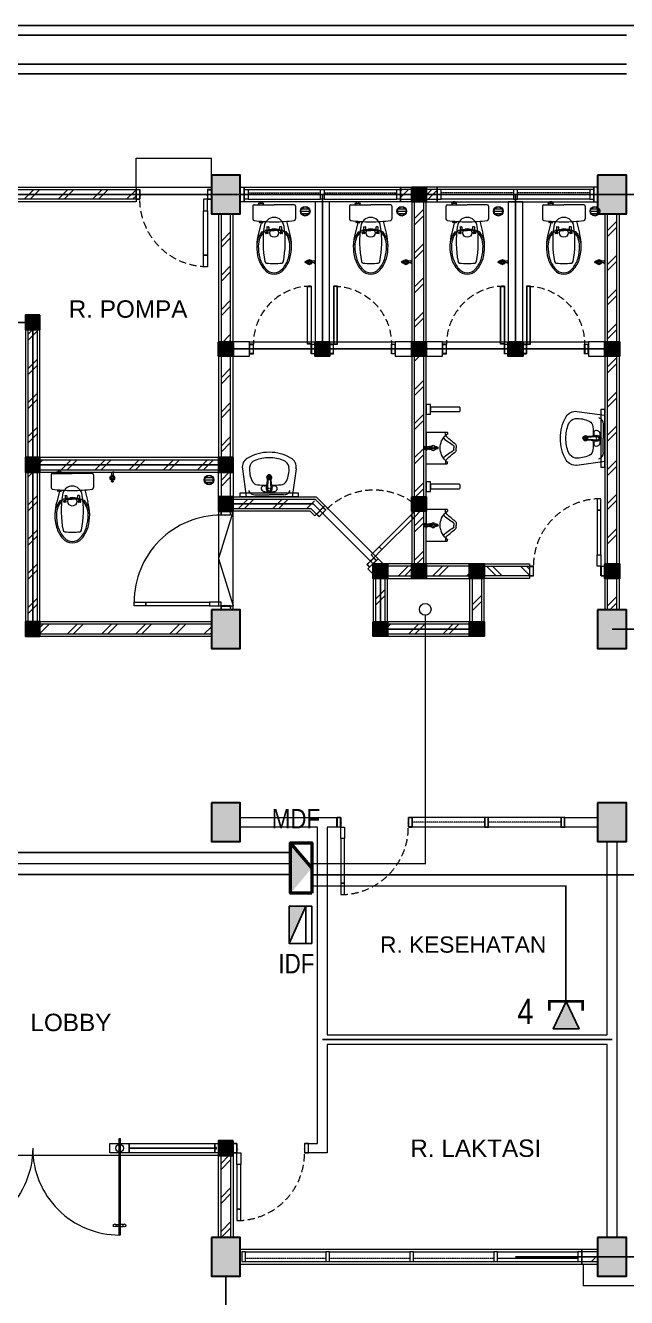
# Model space of a CAD drawing. Header units: millimetres. Extents: x -11 to 37583, y -101 to 28664.
# Drawn here: x 6843 to 8088, y 19522 to 22156 of the extents above; entities that cross this region are included whole.
import ezdxf
from ezdxf.enums import TextEntityAlignment as Align

# ---------------------------------------------------------------- set-up
doc = ezdxf.new("R2010")
doc.units = ezdxf.units.MM
doc.linetypes.add('DASHED', pattern=[0.75, 0.5, -0.25])
doc.linetypes.add('HIDDEN', pattern=[0.375, 0.25, -0.125])
for name, color, linetype, lineweight in [('ars', 11, 'Continuous', 5), ('dinding', 5, 'Continuous', 15), ('HACH', 252, 'Continuous', 0), ('kabel', 1, 'Continuous', 50), ('KOLOM', 1, 'Continuous', 30), ('kus', 63, 'Continuous', 15), ('KUSEN', 30, 'Continuous', 15), ('lan', 7, 'Continuous', 15), ('not', 7, 'Continuous', 20), ('PARTISI', 190, 'Continuous', 9), ('SANITAIR', 4, 'Continuous', 5), ('sol kol', 8, 'Continuous', 0)]:
    doc.layers.add(name, color=color, linetype=linetype, lineweight=lineweight)
doc.layers.add('as', color=1, linetype='Continuous', plot=False)
doc.layers.add('D2', color=3, linetype='Continuous')
doc.layers.add('HT', color=8, linetype='Continuous')
doc.styles.add('NOT', font='ARIALN.TTF')
doc.styles.get("Standard").update_dxf_attribs({"font": 'arial.ttf'})
pattern_1 = [(45, (6758.166, 18955.88), (-35.3553, 35.3553), []), (45, (6770.666, 18955.88), (-35.3553, 35.3553), [])]

# ---------------------------------------------------------------- blocks, each defined once
blk = doc.blocks.new('P 70')
at = {"linetype": 'HIDDEN', "ltscale": 0.3}
blk.add_lwpolyline([(-0.74, 0.1, -0.414214), (-0.04, 0.8, -1.303225)], format="xyb", dxfattribs=at)
for points in [[(-0.04, 0.8), (-0.08, 0.8), (-0.08, 0.68), (-0.04, 0.68)], [(-0.04, 0.68), (-0.08, 0.68), (-0.08, 0.22), (-0.04, 0.22)], [(-0.04, 0.1), (-0.08, 0.1), (-0.08, 0.22), (-0.04, 0.22)], [(-0.735, 0.06), (-0.74, 0.06), (-0.74, 0.061), (-0.74, 0.1), (-0.78, 0.1), (-0.78, 0), (-0.74, 0), (-0.74, 0.056), (-0.735, 0.058)], [(-0.742, 0.002), (-0.778, 0.002), (-0.778, 0.098), (-0.742, 0.098)], [(-0.045, 0.06), (-0.04, 0.06), (-0.04, 0.061), (-0.04, 0.1), (0, 0.1), (0, 0), (-0.04, 0), (-0.04, 0.056), (-0.045, 0.058)], [(-0.038, 0.002), (-0.002, 0.002), (-0.002, 0.098), (-0.038, 0.098)]]:
    blk.add_lwpolyline(points, close=True)
blk = doc.blocks.new('KP')
at = {"layer": 'KOLOM'}
blk.add_lwpolyline([(0.075, -0.075), (-0.075, -0.075), (-0.075, 0.075), (0.075, 0.075), (0.075, -0.075)], dxfattribs=at)
blk = doc.blocks.new('washtafel L237 a')
for p, q in [((-0.279, -0.289), (-0.238, 0)), ((-0.238, 0), (0, 0)), ((0.238, 0), (0, 0)), ((0.279, -0.289), (0.238, 0)), ((-0.148, -0.019), (0, -0.019)), ((0.148, -0.019), (0, -0.019)), ((0, -0.193), (-0.007, -0.193)), ((0, -0.202), (-0.007, -0.202)), ((0, -0.179), (-0.006, -0.179)), ((0, -0.179), (0.006, -0.179)), ((0, -0.193), (0.007, -0.193)), ((0, -0.202), (0.007, -0.202))]:
    blk.add_line(p, q)
for centre, radius in [((-0.011, -0.085), 0.00488), ((0, -0.043), 0.00695), ((0, -0.043), 0.00529), ((0.011, -0.085), 0.00488)]:
    blk.add_circle(centre, radius)
for centre, radius, start, end in [((-0.148, -0.093), 0.0742, 90.0661, 157.5039), ((-0.117, -0.191), 0.0678, 92.544, 154.459), ((0.012, -2.103), 1.984, 91.1939, 93.8059), ((-0.055, -0.085), 0.0285, 98.132, 275.8135), ((-0.002, -0.336), 0.286, 89.6669, 101.6651), ((-0.049, -0.147), 0.0337, 40.1188, 95.4553), ((0, -0.084), 0.0312, 89.6915, 225.3566), ((-0.528, -0.216), 0.513, 2.5647, 13.8912), ((0, -0.084), 0.0231, 89.5833, 212.8124), ((-0.04, -0.126), 0.0267, 4.6349, 46.9394), ((-0.045, -0.113), 0.03, 5.694, 32.8124), ((-0.623, -0.171), 0.611, 359.8012, 5.694), ((0.002, -0.336), 0.286, 78.3349, 90.3331), ((0, -0.084), 0.0312, 314.6434, 90.3085), ((0, -0.084), 0.0231, 327.1876, 90.4167), ((0.623, -0.171), 0.611, 174.306, 180.1988), ((0.04, -0.126), 0.0267, 133.0606, 175.3651), ((0.045, -0.113), 0.03, 147.1876, 174.306), ((0.528, -0.216), 0.513, 166.1088, 177.4353), ((0.049, -0.147), 0.0337, 84.5447, 139.8812), ((-0.012, -2.103), 1.984, 86.1941, 88.8061), ((0.055, -0.085), 0.0285, 264.1865, 81.868), ((0.117, -0.191), 0.0678, 25.541, 87.456), ((0.148, -0.093), 0.0742, 22.4961, 89.9339), ((0.068, -0.281), 0.273, 154.0541, 184.6243), ((0.001, -0.2), 0.0272, 129.5111, 54.4666), ((0.001, -0.2), 0.0234, 136.8784, 48.8129), ((-0.007, -0.184), 0.009, 183.4751, 270), ((-0.007, -0.193), 0.009, 182.5647, 270), ((-0.006, -0.173), 0.006, 179.8012, 270), ((0.001, -0.2), 0.0119, 184.4951, 2.4242), ((0.006, -0.173), 0.006, 270, 0.1988), ((0.007, -0.184), 0.009, 270, 356.5249), ((0.007, -0.193), 0.009, 270, 357.4353), ((-0.068, -0.281), 0.273, 355.3757, 25.9459), ((-0.17, -0.305), 0.11, 171.786, 240.1395), ((-0.119, -0.294), 0.0858, 186.0548, 250.1625), ((-0.001, 0.003), 0.406, 248.7209, 270.1375), ((0.001, 0.003), 0.406, 269.8625, 291.2791), ((0.119, -0.294), 0.0858, 289.8375, 353.9452), ((0.17, -0.305), 0.11, 299.8605, 8.214), ((-0.003, -0.017), 0.443, 239.9631, 270.4171), ((0.003, -0.017), 0.443, 269.5829, 300.0369)]:
    blk.add_arc(centre, radius, start, end)
blk = doc.blocks.new('URINOIR ATAS')
for p, q in [((-0.027, 0.31), (0, 0.31)), ((-0.02, 0.286), (0, 0.286)), ((0.027, 0.31), (0, 0.31)), ((0.02, 0.286), (0, 0.286)), ((-0.165, 0), (-0.165, 0.215)), ((-0.16, 0.22), (-0.147, 0.22)), ((-0.133, 0.201), (-0.16, 0.201)), ((-0.133, 0.201), (-0.143, 0.218)), ((0.133, 0.201), (0.143, 0.218)), ((0.133, 0.201), (0.16, 0.201)), ((0.16, 0.22), (0.147, 0.22)), ((0.165, 0), (0.165, 0.215)), ((-0.165, 0), (0, 0)), ((-0.009, 0.01), (-0.026, 0)), ((-0.013, -0.017), (-0.013, 0)), ((-0.012, 0.117), (0.011, 0.117)), ((-0.011, 0.107), (0.011, 0.107)), ((-0.011, 0.097), (0.011, 0.097)), ((-0.009, 0.112), (-0.009, 0.107)), ((-0.009, 0.01), (0.011, 0.01)), ((-0.007, 0.113), (0.008, 0.113)), ((-0.003, 0.117), (-0.003, 0.113)), ((0.165, 0), (0, 0)), ((0.003, 0.117), (0.003, 0.113)), ((0.009, 0.112), (0.009, 0.107)), ((0.011, 0.01), (0.026, 0)), ((0.013, 0), (0.013, -0.017)), ((0.013, -0.017), (-0.013, -0.017))]:
    blk.add_line(p, q)
for points in [[(-0.011, 0.107, 0.164804), (-0.012, 0.107, 0.105758), (-0.013, 0.106, 0.068984), (-0.014, 0.104, 0.055178), (-0.014, 0.102, 0.055178), (-0.014, 0.1, 0.068984), (-0.013, 0.099, 0.105758), (-0.012, 0.098, 0.164804), (-0.011, 0.097, 0.164804), (-0.01, 0.098, 0.105758), (-0.009, 0.099, 0.068984), (-0.009, 0.1, 0.055178), (-0.009, 0.102, 0.055178), (-0.009, 0.104, 0.068984), (-0.009, 0.106, 0.105758), (-0.01, 0.107, 0.164804)], [(0, 0.097, 0.070821), (0.003, 0.098, 0.082428), (0.005, 0.099, 0.106823), (0.007, 0.101, 0.13413), (0.007, 0.102, 0.13413), (0.007, 0.104, 0.106823), (0.005, 0.106, 0.082428), (0.003, 0.107, 0.070821), (0, 0.107, 0.070821), (-0.003, 0.107, 0.082428), (-0.005, 0.106, 0.106823), (-0.007, 0.104, 0.13413), (-0.007, 0.102, 0.13413), (-0.007, 0.101, 0.106823), (-0.005, 0.099, 0.082428), (-0.003, 0.098, 0.070821)], [(0.011, 0.107, 0.164804), (0.01, 0.107, 0.105758), (0.009, 0.106, 0.068984), (0.009, 0.104, 0.055178), (0.008, 0.102, 0.055178), (0.009, 0.1, 0.068984), (0.009, 0.099, 0.105758), (0.01, 0.098, 0.164804), (0.011, 0.097, 0.164804), (0.012, 0.098, 0.105758), (0.013, 0.099, 0.068984), (0.013, 0.1, 0.055178), (0.014, 0.102, 0.055178), (0.014, 0.104, 0.068984), (0.013, 0.106, 0.105758), (0.012, 0.107, 0.164804)]]:
    blk.add_lwpolyline(points, format="xyb", close=True)
blk.add_lwpolyline([(0.007, 0.061), (0.013, 0.072), (0.007, 0.082), (-0.006, 0.082), (-0.012, 0.072), (-0.006, 0.061)], close=True)
for centre, radius in [((0, 0.072), 0.025), ((0, 0.032), 0.0106), ((0, 0.032), 0.00723)]:
    blk.add_circle(centre, radius)
for centre, radius, start, end in [((-0.614, 0.718), 0.709, 314.7654, 324.2179), ((-0.477, 0.536), 0.518, 315.9836, 330.7336), ((-0.027, 0.295), 0.0148, 90, 144.2179), ((-0.02, 0.28), 0.00593, 90, 150.7336), ((0.02, 0.28), 0.00593, 29.2664, 90), ((0.477, 0.536), 0.518, 209.2664, 224.0164), ((0.027, 0.295), 0.0148, 35.7821, 90), ((0.614, 0.718), 0.709, 215.7821, 225.2346), ((-0.16, 0.215), 0.005, 90, 180), ((-0.16, 0.196), 0.005, 90, 180), ((-0.147, 0.215), 0.005, 30.5859, 90), ((-0.151, 0.256), 0.055, 287.3602, 311.4179), ((0.001, 0.332), 0.187, 224.1477, 269.6422), ((-0.001, 0.332), 0.187, 270.3578, 315.8523), ((0.151, 0.256), 0.055, 228.5821, 252.6398), ((0.147, 0.215), 0.005, 90, 149.4141), ((0.16, 0.215), 0.005, 0, 90), ((0.16, 0.196), 0.005, 0, 90), ((0.12, 0.057), 0.137, 181.3482, 199.9236), ((0, 0.106), 0.0162, 43.0169, 136.9831), ((-0.007, 0.112), 0.00119, 90, 180), ((0.008, 0.112), 0.00119, 0, 90), ((-0.19, 0.062), 0.208, 345.4703, 357.6692)]:
    blk.add_arc(centre, radius, start, end)
blk = doc.blocks.new('P 60')
at = {"linetype": 'HIDDEN', "ltscale": 0.3}
blk.add_lwpolyline([(-0.64, 0.1, -0.414214), (-0.04, 0.7, -1.303225)], format="xyb", dxfattribs=at)
for points in [[(-0.04, 0.7), (-0.04, 0.1), (-0.08, 0.1), (-0.08, 0.7)], [(-0.042, 0.698), (-0.042, 0.102), (-0.078, 0.102), (-0.078, 0.698)], [(-0.635, 0.06), (-0.64, 0.06), (-0.64, 0.061), (-0.64, 0.1), (-0.68, 0.1), (-0.68, 0), (-0.64, 0), (-0.64, 0.056), (-0.635, 0.058)], [(-0.642, 0.002), (-0.678, 0.002), (-0.678, 0.098), (-0.642, 0.098)], [(-0.045, 0.06), (-0.04, 0.06), (-0.04, 0.061), (-0.04, 0.1), (0, 0.1), (0, 0), (-0.04, 0), (-0.04, 0.056), (-0.045, 0.058)], [(-0.038, 0.002), (-0.002, 0.002), (-0.002, 0.098), (-0.038, 0.098)]]:
    blk.add_lwpolyline(points, close=True)
blk = doc.blocks.new('KRAN ATAS')
for p, q in [((-0.019, 0.001), (-0.019, 0)), ((-0.019, 0), (0, 0)), ((-0.018, 0.002), (0, 0.002)), ((-0.009, 0.006), (-0.009, 0.04)), ((0.018, 0.002), (0, 0.002)), ((0.019, 0), (0, 0)), ((0.009, 0.006), (0.009, 0.04)), ((0.019, 0.001), (0.019, 0))]:
    blk.add_line(p, q)
for centre, radius, start, end in [((-0.021, 0.06), 0.0057, 92.509, 270.0343), ((-0.02, 0.06), 0.0057, 105.45, 257.2407), ((0, 0.06), 0.0223, 89.786, 270.2141), ((-0.015, 0.075), 0.0057, 47.464, 224.6597), ((-0.015, 0.074), 0.0057, 60.3207, 212.5415), ((-0.014, 0.046), 0.0057, 154.4974, 295.7282), ((-0.015, 0.045), 0.0057, 142.579, 307.6346), ((-0.018, 0.001), 0.0005, 90, 180), ((0, 0.06), 0.0162, 89.7094, 270.2949), ((-0.013, 0.006), 0.004, 270, 0), ((-0.041, 0.09), 0.0331, 343.1048, 7.2203), ((0, 0.06), 0.0102, 89.532, 270.4679), ((0, 0.096), 0.00865, 90, 191.4881), ((0, 0.08), 0.0057, 89.095, 165.324), ((0, 0.079), 0.0057, 89.095, 152.5938), ((0, 0.041), 0.0057, 205.9652, 266.0615), ((0, 0.04), 0.0057, 191.86, 266.0615), ((0, 0.096), 0.00865, 348.5119, 90), ((0, 0.08), 0.0057, 14.676, 90.905), ((0, 0.079), 0.0057, 27.4062, 90.905), ((0, 0.06), 0.0223, 269.7859, 90.214), ((0, 0.06), 0.0162, 269.7051, 90.2906), ((0, 0.06), 0.0102, 269.5321, 90.468), ((0, 0.04), 0.0057, 273.9385, 348.14), ((0, 0.041), 0.0057, 273.9385, 334.0348), ((0.041, 0.09), 0.0331, 172.7797, 196.8952), ((0.013, 0.006), 0.004, 180, 270), ((0.015, 0.045), 0.0057, 232.3654, 37.421), ((0.015, 0.075), 0.0057, 315.3403, 132.536), ((0.015, 0.074), 0.0057, 327.4585, 119.6793), ((0.014, 0.046), 0.0057, 244.2718, 25.5026), ((0.018, 0.001), 0.0005, 0, 90), ((0.021, 0.06), 0.0057, 269.9657, 87.491), ((0.02, 0.06), 0.0057, 282.7593, 74.55)]:
    blk.add_arc(centre, radius, start, end)
blk = doc.blocks.new('CLOSET ATAS')
for p, q in [((0, 0.207), (0, 0)), ((0.014, 0.22), (0.148, 0.22)), ((0.171, 0.13), (0.294, 0.161)), ((0, -0.206), (0, 0)), ((0.228, 0.073), (0.228, 0.058)), ((0.231, 0.075), (0.273, 0.075)), ((0.231, 0.055), (0.256, 0.055)), ((0.256, 0.055), (0.259, 0.063)), ((0.256, 0.055), (0.256, 0)), ((0.256, -0.055), (0.256, 0)), ((0.259, 0.063), (0.273, 0.063)), ((0.266, 0.075), (0.266, 0.088)), ((0.266, 0.063), (0.266, 0)), ((0.266, -0.063), (0.266, 0)), ((0.273, 0.075), (0.273, 0.063)), ((0.282, 0.125), (0.282, 0.107)), ((0.285, 0.085), (0.285, 0.065)), ((0.296, 0.088), (0.288, 0.088)), ((0.296, 0.062), (0.288, 0.062)), ((0.299, 0.085), (0.299, 0.065)), ((-0.013, -0.124), (-0.031, -0.124)), ((-0.031, -0.124), (-0.031, -0.146)), ((-0.013, -0.107), (-0.013, -0.164)), ((0.173, -0.116), (0.185, -0.116)), ((0.188, -0.119), (0.188, -0.136)), ((0.228, -0.073), (0.228, -0.058)), ((0.231, -0.055), (0.256, -0.055)), ((0.231, -0.075), (0.273, -0.075)), ((0.256, -0.055), (0.259, -0.063)), ((0.259, -0.063), (0.273, -0.063)), ((0.266, -0.075), (0.266, -0.088)), ((0.273, -0.075), (0.273, -0.063)), ((0.282, -0.125), (0.282, -0.107)), ((0.285, -0.065), (0.285, -0.085)), ((0.296, -0.062), (0.288, -0.062)), ((0.296, -0.088), (0.288, -0.088)), ((0.299, -0.065), (0.299, -0.085)), ((-0.031, -0.146), (-0.013, -0.146)), ((0.014, -0.22), (0.148, -0.22)), ((0.171, -0.138), (0.185, -0.138)), ((0.173, -0.151), (0.173, -0.138)), ((0.175, -0.154), (0.182, -0.154)), ((0.184, -0.138), (0.184, -0.151)), ((0.188, -0.134), (0.294, -0.161))]:
    blk.add_line(p, q)
blk.add_circle((0.292, 0), 0.046)
for centre, radius, start, end in [((0.014, 0.207), 0.0135, 90, 180), ((0.148, 0.205), 0.015, 8.087, 90), ((-1.27, 0.004), 1.447, 359.8599, 8.087), ((0.429, -0.051), 0.215, 89.4826, 138.7405), ((0.429, -0.051), 0.231, 89.4826, 128.7411), ((0.431, -0.32), 0.5, 75.2789, 105.8515), ((0.431, -0.32), 0.484, 75.2789, 90), ((0.465, -0.141), 0.302, 48.5371, 73.1314), ((0.465, -0.141), 0.318, 48.5371, 73.1314), ((0.235, 0), 0.103, 95.4936, 264.5064), ((-1.27, -0.004), 1.447, 351.913, 0.1401), ((0.385, -0.951), 1.066, 79.0461, 98.6197), ((0.231, 0.073), 0.00271, 90, 180), ((0.231, 0.058), 0.00271, 180, 270), ((0.271, 0.088), 0.005, 138.7405, 180), ((0.287, 0.125), 0.005, 128.7411, 180), ((0.288, 0.085), 0.00307, 90, 180), ((0.288, 0.065), 0.00307, 180, 270), ((0.296, 0.085), 0.00307, 0, 90), ((0.296, 0.065), 0.00307, 270, 0), ((0.585, 0.076), 0.02, 7.8459, 81.6038), ((0.035, 0), 0.575, 352.1541, 7.8459), ((0.59, 0), 0.114, 0, 48.6581), ((0.59, 0), 0.114, 311.3419, 0), ((0.59, 0), 0.13, 0, 48.6581), ((0.59, 0), 0.13, 311.3419, 0), ((-0.016, -0.123), 0.0171, 24.4122, 79.3868), ((0.185, -0.119), 0.00271, 0, 90), ((0.385, 0.948), 1.063, 261.358, 280.9763), ((0.231, -0.058), 0.00271, 90, 180), ((0.231, -0.073), 0.00271, 180, 270), ((0.271, -0.088), 0.005, 180, 221.2595), ((0.429, 0.051), 0.215, 221.2595, 270.5174), ((0.287, -0.125), 0.005, 180, 231.2589), ((0.429, 0.051), 0.231, 231.2589, 270.5174), ((0.288, -0.065), 0.00307, 90, 180), ((0.288, -0.085), 0.00307, 180, 270), ((0.296, -0.065), 0.00307, 0, 90), ((0.296, -0.085), 0.00307, 270, 0), ((0.465, 0.141), 0.302, 286.8686, 311.4629), ((0.465, 0.141), 0.318, 286.8686, 311.4629), ((0.585, -0.076), 0.02, 278.3962, 352.1541), ((-0.016, -0.147), 0.0171, 280.6132, 335.5878), ((0.014, -0.206), 0.0135, 180, 270), ((0.148, -0.205), 0.015, 270, 351.913), ((0.175, -0.151), 0.00271, 180, 270), ((0.182, -0.151), 0.00271, 270, 0), ((0.185, -0.136), 0.00271, 270, 0), ((0.431, 0.32), 0.5, 254.1485, 284.7211), ((0.431, 0.32), 0.484, 270, 284.7211)]:
    blk.add_arc(centre, radius, start, end)
blk = doc.blocks.new('*X6')
at = {"color": 0}
for p, q in [((18.491, 19.193), (18.579, 19.193)), ((18.499, 19.218), (18.572, 19.218)), ((18.499, 19.168), (18.572, 19.168))]:
    blk.add_line(p, q, dxfattribs=at)
blk = doc.blocks.new('SFLOOR')
for radius in [0.05, 0.0442]:
    blk.add_circle((0, 0), radius)
blk.add_blockref('*X6', (-18.535, -19.193))
blk = doc.blocks.new('K1')
at = {"layer": 'KOLOM'}
blk.add_lwpolyline([(0.2, 0.15), (-0.2, 0.15), (-0.2, -0.15), (0.2, -0.15), (0.2, 0.15)], dxfattribs=at)
blk = doc.blocks.new('NOTASI RUANG')
at = {"layer": 'not'}
for height, p in [(0.26, (-0.011, 0.3)), (0.175, (-0.009, -0.017))]:
    blk.add_attdef('RUANG', text='', height=height, dxfattribs=at).set_placement(p, align=Align.MIDDLE_CENTER)
blk = doc.blocks.new('KJG')
at = {"layer": 'HT'}
blk.add_hatch(color=6, dxfattribs=at).paths.add_polyline_path([(5333.7, 22448.2), (5306.7, 22391.8), (5360.7, 22391.8)])
at = {"layer": 'HT', "color": 6}
blk.add_lwpolyline([(5333.7, 22448.2), (5306.7, 22391.8), (5360.7, 22391.8)], close=True, dxfattribs=at)
at = {"layer": 'kabel', "color": 6, "linetype": 'Continuous', "const_width": 5.75}
blk.add_lwpolyline([(5367.8, 22429.1), (5367.8, 22448.5), (5298.7, 22448.5), (5298.7, 22429.1)], dxfattribs=at)
blk = doc.blocks.new('IYT')
at = {"layer": 'HT'}
blk.add_hatch(color=6, dxfattribs=at).paths.add_polyline_path([(6803.4, 20545.3), (6880.7, 20511.2), (6880.7, 20545.3)])
at = {"layer": 'HT', "color": 6}
for p, q in [((6880.7, 20511.2), (6803.4, 20545.3)), ((6803.4, 20511.2), (6880.7, 20511.2))]:
    blk.add_line(p, q, dxfattribs=at)
blk.add_lwpolyline([(6803.4, 20498.5), (6803.4, 20545.3), (6880.7, 20545.3), (6880.7, 20498.5)], close=True, dxfattribs=at)
blk = doc.blocks.new('LIF')
at = {"layer": 'HACH'}
blk.add_hatch(color=256, dxfattribs=at).paths.add_polyline_path([(6759.1, 20542.6), (6654.8, 20542.6), (6707, 20498.5)])
at = {"layer": 'kabel', "color": 6, "linetype": 'Continuous', "ltscale": 200}
blk.add_line((6707, 20498.5), (6759.1, 20542.6), dxfattribs=at)
blk.add_lwpolyline([(6654.8, 20498.5), (6654.8, 20542.6), (6759.1, 20542.6), (6759.1, 20498.5)], close=True, dxfattribs=at)

msp = doc.modelspace()

# ---------------------------------------------------------------- hatches: boundary and pattern name
at = {"layer": 'ars'}
h = msp.add_hatch(dxfattribs=at)
h.set_pattern_fill('TEMBOK', color=256, scale=50)
h.set_pattern_definition(pattern_1)
h.paths.add_polyline_path([(6488.2, 21815.9), (7072.2, 21815.9), (7072.2, 21795.9), (6488.2, 21795.9)])
h = msp.add_hatch(dxfattribs=at)
h.set_pattern_fill('TEMBOK', color=256, scale=50)
h.set_pattern_definition([(45, (7502.166, 19855.88), (-35.3553, 35.3553), []), (45, (7514.666, 19855.88), (-35.3553, 35.3553), [])])
h.paths.add_polyline_path([(7643.2, 21815.9), (7620.2, 21815.9), (7620.2, 21795.9), (7643.2, 21795.9)])
h = msp.add_hatch(dxfattribs=at)
h.set_pattern_fill('TEMBOK', color=256, scale=50)
h.set_pattern_definition([(45, (7563.166, 19855.88), (-35.3553, 35.3553), []), (45, (7575.666, 19855.88), (-35.3553, 35.3553), [])])
h.paths.add_polyline_path([(7696.2, 21815.9), (7673.2, 21815.9), (7673.2, 21795.9), (7696.2, 21795.9)])
h = msp.add_hatch(dxfattribs=at)
h.set_pattern_fill('TEMBOK', color=256, scale=50)
h.set_pattern_definition(pattern_1)
h.paths.add_polyline_path([(7648.2, 21790.9), (7648.2, 21040.9), (7668.2, 21040.9), (7668.2, 21790.9)])
h = msp.add_hatch(dxfattribs=at)
h.set_pattern_fill('TEMBOK', color=256, scale=50)
h.set_pattern_definition(pattern_1)
h.paths.add_polyline_path([(7268.2, 21260.9), (7268.2, 21765.9), (7248.2, 21765.9), (7248.2, 21260.9)])
h = msp.add_hatch(dxfattribs=at)
h.set_pattern_fill('TEMBOK', color=256, scale=50)
h.set_pattern_definition(pattern_1)
h.paths.add_polyline_path([(8068.2, 20945.9), (8068.2, 21765.9), (8048.2, 21765.9), (8048.2, 20945.9)])
h = msp.add_hatch(dxfattribs=at)
h.set_pattern_fill('TEMBOK', color=256, scale=50)
h.set_pattern_definition([(45, (6763.166, 18955.88), (-35.3553, 35.3553), []), (45, (6775.666, 18955.88), (-35.3553, 35.3553), [])])
h.paths.add_polyline_path([(6868.2, 20920.9), (6868.2, 21525.9), (6848.2, 21525.9), (6848.2, 20920.9)])
h = msp.add_hatch(dxfattribs=at)
h.set_pattern_fill('TEMBOK', color=256, scale=50)
h.set_pattern_definition(pattern_1)
h.paths.add_polyline_path([(7243.2, 21255.9), (6853.2, 21255.9), (6853.2, 21235.9), (7243.2, 21235.9)])
h = msp.add_hatch(dxfattribs=at)
h.set_pattern_fill('TEMBOK', color=256, scale=50)
h.set_pattern_definition(pattern_1)
h.paths.add_polyline_path([(7248.2, 21230.9), (7248.2, 21179.9), (7268.2, 21179.9), (7268.2, 21230.9)])
h = msp.add_hatch(dxfattribs=at)
h.set_pattern_fill('TEMBOK', color=256, scale=50)
h.set_pattern_definition([(45, (6758.166, 19214.88), (-35.3553, 35.3553), []), (45, (6770.666, 19214.88), (-35.3553, 35.3553), [])])
h.paths.add_polyline_path([(7273.2, 21174.9), (7443.3, 21174.9), (7435, 21154.9), (7273.2, 21154.9)])
h = msp.add_hatch(dxfattribs=at)
h.set_pattern_fill('TEMBOK', color=256, scale=50)
h.set_pattern_definition(pattern_1)
h.paths.add_polyline_path([(7763.2, 21035.9), (7593.2, 21035.9), (7593.2, 21015.9), (7763.2, 21015.9)])
h = msp.add_hatch(dxfattribs=at)
h.set_pattern_fill('TEMBOK', color=256, scale=50)
h.set_pattern_definition([(135, (9063.166, 19075.88), (35.3553, 35.3553), []), (135, (9050.666, 19075.88), (35.3553, 35.3553), [])])
h.paths.add_polyline_path([(7793.2, 21035.9), (7887.2, 21035.9), (7887.2, 21015.9), (7793.2, 21015.9)])
h = msp.add_hatch(dxfattribs=at)
h.set_pattern_fill('TEMBOK', color=256, scale=50)
h.set_pattern_definition(pattern_1)
h.paths.add_polyline_path([(7568.2, 21010.9), (7568.2, 20920.9), (7588.2, 20920.9), (7588.2, 21010.9)])
h = msp.add_hatch(dxfattribs=at)
h.set_pattern_fill('TEMBOK', color=256, scale=50)
h.set_pattern_definition(pattern_1)
h.paths.add_polyline_path([(7768.2, 21010.9), (7768.2, 20920.9), (7788.2, 20920.9), (7788.2, 21010.9)])
h = msp.add_hatch(dxfattribs=at)
h.set_pattern_fill('TEMBOK', color=256, scale=50)
h.set_pattern_definition(pattern_1)
h.paths.add_polyline_path([(7228.2, 20915.9), (6873.2, 20915.9), (6873.2, 20895.9), (7228.2, 20895.9)])
h = msp.add_hatch(dxfattribs=at)
h.set_pattern_fill('TEMBOK', color=256, scale=50)
h.set_pattern_definition(pattern_1)
h.paths.add_polyline_path([(7763.2, 20915.9), (7593.2, 20915.9), (7593.2, 20895.9), (7763.2, 20895.9)])
h = msp.add_hatch(dxfattribs=at)
h.set_pattern_fill('TEMBOK', color=256, scale=50)
h.set_pattern_definition(pattern_1)
h.paths.add_polyline_path([(7268.2, 19815.9), (7268.2, 19645.9), (7248.2, 19645.9), (7248.2, 19815.9)])
h = msp.add_hatch(dxfattribs=at)
h.set_pattern_fill('TEMBOK', color=256, scale=50)
h.set_pattern_definition([(45, (7144.58, 19290.88), (-35.3553, 35.3553), []), (45, (7157.08, 19290.88), (-35.3553, 35.3553), [])])
h.paths.add_polyline_path([(8028.2, 19615.9), (7998.2, 19615.9), (7998.2, 19595.9), (8028.2, 19595.9)])
at = {"layer": 'sol kol'}
for points in [[(7228.2, 21845.9), (7228.2, 21765.9), (7288.2, 21765.9), (7288.2, 21845.9)], [(8028.2, 21845.9), (8028.2, 21765.9), (8088.2, 21765.9), (8088.2, 21845.9)], [(7643.2, 21820.9), (7673.2, 21820.9), (7673.2, 21790.9), (7643.2, 21790.9)], [(6873.2, 21555.9), (6843.2, 21555.9), (6843.2, 21525.9), (6873.2, 21525.9)], [(7243.2, 21500.9), (7273.2, 21500.9), (7273.2, 21470.9), (7243.2, 21470.9)], [(7443.2, 21500.9), (7473.2, 21500.9), (7473.2, 21470.9), (7443.2, 21470.9)], [(7643.2, 21500.9), (7673.2, 21500.9), (7673.2, 21470.9), (7643.2, 21470.9)], [(7843.2, 21500.9), (7873.2, 21500.9), (7873.2, 21470.9), (7843.2, 21470.9)], [(8043.2, 21500.9), (8073.2, 21500.9), (8073.2, 21470.9), (8043.2, 21470.9)], [(6873.2, 21260.9), (6843.2, 21260.9), (6843.2, 21230.9), (6873.2, 21230.9)], [(7273.2, 21260.9), (7243.2, 21260.9), (7243.2, 21230.9), (7273.2, 21230.9)], [(7273.2, 21179.9), (7243.2, 21179.9), (7243.2, 21149.9), (7273.2, 21149.9)], [(7643.2, 21179.9), (7673.2, 21179.9), (7673.2, 21149.9), (7643.2, 21149.9)], [(7563.2, 21040.9), (7593.2, 21040.9), (7593.2, 21010.9), (7563.2, 21010.9)], [(7643.2, 21040.9), (7673.2, 21040.9), (7673.2, 21010.9), (7643.2, 21010.9)], [(7763.2, 21040.9), (7793.2, 21040.9), (7793.2, 21010.9), (7763.2, 21010.9)], [(8043.2, 21040.9), (8073.2, 21040.9), (8073.2, 21010.9), (8043.2, 21010.9)], [(7228.2, 20945.9), (7228.2, 20865.9), (7288.2, 20865.9), (7288.2, 20945.9)], [(8028.2, 20945.9), (8028.2, 20865.9), (8088.2, 20865.9), (8088.2, 20945.9)], [(6873.2, 20920.9), (6843.2, 20920.9), (6843.2, 20890.9), (6873.2, 20890.9)], [(7563.2, 20920.9), (7593.2, 20920.9), (7593.2, 20890.9), (7563.2, 20890.9)], [(7763.2, 20920.9), (7793.2, 20920.9), (7793.2, 20890.9), (7763.2, 20890.9)], [(7228.2, 20545.9), (7228.2, 20465.9), (7288.2, 20465.9), (7288.2, 20545.9)], [(8028.2, 20545.9), (8028.2, 20465.9), (8088.2, 20465.9), (8088.2, 20545.9)], [(7273.2, 19845.9), (7243.2, 19845.9), (7243.2, 19815.9), (7273.2, 19815.9)], [(7228.2, 19645.9), (7228.2, 19565.9), (7288.2, 19565.9), (7288.2, 19645.9)], [(8028.2, 19645.9), (8028.2, 19565.9), (8088.2, 19565.9), (8088.2, 19645.9)]]:
    msp.add_hatch(color=256, dxfattribs=at).paths.add_polyline_path(points)

# ---------------------------------------------------------------- linework, layer by layer
for p, q in [((4308.2, 22155.9), (9608.2, 22155.9)), ((4328.2, 22135.9), (8088.2, 22135.9)), ((4388.2, 22075.9), (8088.2, 22075.9)), ((4408.2, 22055.9), (8088.2, 22055.9)), ((7258.2, 19305.9), (7258.2, 19565.9))]:
    msp.add_line(p, q)
at = {"layer": 'ars'}
for p, q in [((7273.2, 21174.9), (7443.3, 21174.9)), ((7273.2, 21154.9), (7273.2, 21174.9)), ((7435, 21154.9), (7273.2, 21154.9)), ((7445.8, 21144.1), (7435, 21154.9)), ((7459.9, 21158.3), (7443.3, 21174.9))]:
    msp.add_line(p, q, dxfattribs=at)
for points in [[(6488.2, 21815.9), (7072.2, 21815.9), (7072.2, 21795.9), (6488.2, 21795.9)], [(7643.2, 21815.9), (7620.2, 21815.9), (7620.2, 21795.9), (7643.2, 21795.9)], [(7696.2, 21815.9), (7673.2, 21815.9), (7673.2, 21795.9), (7696.2, 21795.9)], [(7648.2, 21790.9), (7648.2, 21040.9), (7668.2, 21040.9), (7668.2, 21790.9)], [(7268.2, 21260.9), (7268.2, 21765.9), (7248.2, 21765.9), (7248.2, 21260.9)], [(8068.2, 20945.9), (8068.2, 21765.9), (8048.2, 21765.9), (8048.2, 20945.9)], [(6868.2, 20920.9), (6868.2, 21525.9), (6848.2, 21525.9), (6848.2, 20920.9)], [(7681.9, 21350.9), (7681.9, 21370.9), (7673.2, 21370.9), (7673.2, 21350.9)], [(7243.2, 21255.9), (6853.2, 21255.9), (6853.2, 21235.9), (7243.2, 21235.9)], [(7248.2, 21230.9), (7248.2, 21179.9), (7268.2, 21179.9), (7268.2, 21230.9)], [(7681.9, 21190.9), (7681.9, 21210.9), (7673.2, 21210.9), (7673.2, 21190.9)], [(7763.2, 21035.9), (7593.2, 21035.9), (7593.2, 21015.9), (7763.2, 21015.9)], [(7793.2, 21035.9), (7887.2, 21035.9), (7887.2, 21015.9), (7793.2, 21015.9)], [(7568.2, 21010.9), (7568.2, 20920.9), (7588.2, 20920.9), (7588.2, 21010.9)], [(7768.2, 21010.9), (7768.2, 20920.9), (7788.2, 20920.9), (7788.2, 21010.9)], [(7228.2, 20915.9), (6873.2, 20915.9), (6873.2, 20895.9), (7228.2, 20895.9)], [(7763.2, 20915.9), (7593.2, 20915.9), (7593.2, 20895.9), (7763.2, 20895.9)], [(7268.2, 19815.9), (7268.2, 19645.9), (7248.2, 19645.9), (7248.2, 19815.9)], [(8028.2, 19615.9), (7995.2, 19615.9), (7995.2, 19595.9), (8028.2, 19595.9)]]:
    msp.add_lwpolyline(points, close=True, dxfattribs=at)
at = {"layer": 'as'}
for p, q in [((6858.2, 21540.9), (6458.2, 21540.9)), ((6858.2, 21540.9), (6858.2, 20905.9)), ((6858.2, 21245.9), (7258.2, 21245.9)), ((7258.2, 21164.9), (7439.2, 21164.9))]:
    msp.add_line(p, q, dxfattribs=at)
for points in [[(7258.2, 21805.9), (6458.2, 21805.9)], [(8058.2, 21805.9), (7258.2, 21805.9)], [(7458.2, 21805.9), (7458.2, 21485.9)], [(7858.2, 21805.9), (7858.2, 21485.9)], [(8058.2, 21805.9), (9258.2, 21805.9), (9258.2, 19605.9)], [(7658.2, 21485.9), (7258.2, 21485.9)], [(8058.2, 21485.9), (7658.2, 21485.9)], [(7439.2, 21164.9), (7578.2, 21025.9), (7578.2, 20905.9), (7778.2, 20905.9)], [(9258.2, 20905.9), (8058.2, 20905.9)], [(8058.2, 20055.9), (7458.2, 20055.9)], [(7858.2, 19605.9), (9258.2, 19605.9)]]:
    msp.add_lwpolyline(points, dxfattribs=at)
at = {"layer": 'D2', "color": 3, "linetype": 'DASHED', "ltscale": 50, "const_width": 3.03}
for points in [[(4738.4, 21676.4), (6394.2, 21676.4), (6394.2, 20443.1), (7392.4, 20443.1)], [(7392.4, 20397.7), (4866.4, 20397.7), (4866.4, 21215.7)], [(7392.4, 20420), (5447, 20420), (5447, 21215.7)], [(7671.2, 20934.7), (7671.2, 20420), (7436.5, 20420)], [(7436.5, 20397), (9156.5, 20397), (9156.5, 19683.7)], [(7436.5, 20374), (7962.5, 20374), (7962.5, 20135)]]:
    msp.add_lwpolyline(points, dxfattribs=at)
at = {"layer": 'dinding'}
for p, q in [((7273.2, 21179.9), (7445.4, 21179.9)), ((7273.2, 21149.9), (7273.2, 21179.9)), ((7442.3, 21140.6), (7463.5, 21161.8)), ((7463.5, 21161.8), (7445.4, 21179.9)), ((7433, 21149.9), (7273.2, 21149.9)), ((7442.3, 21140.6), (7433, 21149.9)), ((7573.8, 21051.5), (7552.6, 21030.3)), ((7584.4, 21040.9), (7573.8, 21051.5)), ((7563.2, 21019.7), (7552.6, 21030.3))]:
    msp.add_line(p, q, dxfattribs=at)
for points in [[(6488.2, 21820.9), (7072.2, 21820.9), (7072.2, 21790.9), (6488.2, 21790.9)], [(7288.2, 21820.9), (7296.2, 21820.9), (7296.2, 21790.9), (7288.2, 21790.9)], [(7620.2, 21820.9), (7643.2, 21820.9), (7643.2, 21790.9), (7620.2, 21790.9)], [(7696.2, 21820.9), (7673.2, 21820.9), (7673.2, 21790.9), (7696.2, 21790.9)], [(8028.2, 21820.9), (8020.2, 21820.9), (8020.2, 21790.9), (8028.2, 21790.9)], [(7443.2, 21790.9), (7443.2, 21500.9), (7473.2, 21500.9), (7473.2, 21790.9)], [(7643.2, 21790.9), (7643.2, 21040.9), (7673.2, 21040.9), (7673.2, 21790.9)], [(7843.2, 21790.9), (7843.2, 21500.9), (7873.2, 21500.9), (7873.2, 21790.9)], [(7273.2, 21260.9), (7273.2, 21765.9), (7243.2, 21765.9), (7243.2, 21260.9)], [(8073.2, 20945.9), (8073.2, 21765.9), (8043.2, 21765.9), (8043.2, 20945.9)], [(6873.2, 20920.9), (6873.2, 21525.9), (6843.2, 21525.9), (6843.2, 20920.9)], [(7307.2, 21500.9), (7273.2, 21500.9), (7273.2, 21470.9), (7307.2, 21470.9)], [(7643.2, 21500.9), (7609.2, 21500.9), (7609.2, 21470.9), (7643.2, 21470.9)], [(7707.2, 21500.9), (7673.2, 21500.9), (7673.2, 21470.9), (7707.2, 21470.9)], [(8043.2, 21500.9), (8009.2, 21500.9), (8009.2, 21470.9), (8043.2, 21470.9)], [(7243.2, 21260.9), (6853.2, 21260.9), (6853.2, 21230.9), (7243.2, 21230.9)], [(7273.2, 21179.9), (7243.2, 21179.9), (7243.2, 21230.9), (7273.2, 21230.9)], [(7763.2, 21040.9), (7593.2, 21040.9), (7593.2, 21010.9), (7763.2, 21010.9)], [(7793.2, 21040.9), (7887.2, 21040.9), (7887.2, 21010.9), (7793.2, 21010.9)], [(7563.2, 21010.9), (7563.2, 20920.9), (7593.2, 20920.9), (7593.2, 21010.9)], [(7763.2, 21010.9), (7763.2, 20920.9), (7793.2, 20920.9), (7793.2, 21010.9)], [(7228.2, 20920.9), (6873.2, 20920.9), (6873.2, 20890.9), (7228.2, 20890.9)], [(7763.2, 20920.9), (7593.2, 20920.9), (7593.2, 20890.9), (7763.2, 20890.9)], [(7273.2, 19815.9), (7273.2, 19645.9), (7243.2, 19645.9), (7243.2, 19815.9)], [(8028.2, 19620.9), (7995.2, 19620.9), (7995.2, 19590.9), (8028.2, 19590.9)]]:
    msp.add_lwpolyline(points, close=True, dxfattribs=at)
at = {"layer": 'kus'}
for p, q in [((7304.2, 21815.9), (7454.2, 21815.9)), ((7462.2, 21815.9), (7612.2, 21815.9)), ((7854.2, 21815.9), (7704.2, 21815.9)), ((8012.2, 21815.9), (7862.2, 21815.9)), ((7304.2, 21795.9), (7454.2, 21795.9)), ((7462.2, 21795.9), (7612.2, 21795.9)), ((7854.2, 21795.9), (7704.2, 21795.9)), ((8012.2, 21795.9), (7862.2, 21795.9)), ((7794.2, 20515.9), (7644.2, 20515.9)), ((7794.2, 20495.9), (7644.2, 20495.9)), ((7952.2, 20515.9), (7802.2, 20515.9)), ((7952.2, 20495.9), (7802.2, 20495.9)), ((7299.2, 19615.9), (7465.2, 19615.9)), ((7473.2, 19615.9), (7639.2, 19615.9)), ((7647.2, 19615.9), (7813.2, 19615.9)), ((7821.2, 19615.9), (7987.2, 19615.9)), ((7821.2, 19602.9), (7987.2, 19602.9)), ((7299.2, 19595.9), (7465.2, 19595.9)), ((7473.2, 19595.9), (7639.2, 19595.9)), ((7647.2, 19595.9), (7813.2, 19595.9)), ((7821.2, 19595.9), (7987.2, 19595.9))]:
    msp.add_line(p, q, dxfattribs=at)
at = {"layer": 'kus', "linetype": 'HIDDEN'}
for p, q in [((7304.2, 21808.9), (7454.2, 21808.9)), ((7462.2, 21808.9), (7612.2, 21808.9)), ((7854.2, 21808.9), (7704.2, 21808.9)), ((8012.2, 21808.9), (7862.2, 21808.9)), ((7794.2, 20505.9), (7644.2, 20505.9)), ((7952.2, 20505.9), (7802.2, 20505.9)), ((7299.2, 19602.9), (7465.2, 19602.9)), ((7473.2, 19602.9), (7639.2, 19602.9)), ((7647.2, 19602.9), (7813.2, 19602.9))]:
    msp.add_line(p, q, dxfattribs=at)
at = {"layer": 'kus'}
for points in [[(7296.2, 21815.9), (7304.2, 21815.9), (7304.2, 21795.9), (7296.2, 21795.9)], [(7454.2, 21815.9), (7462.2, 21815.9), (7462.2, 21795.9), (7454.2, 21795.9)], [(7612.2, 21815.9), (7620.2, 21815.9), (7620.2, 21795.9), (7612.2, 21795.9)], [(7704.2, 21815.9), (7696.2, 21815.9), (7696.2, 21795.9), (7704.2, 21795.9)], [(7862.2, 21815.9), (7854.2, 21815.9), (7854.2, 21795.9), (7862.2, 21795.9)], [(8020.2, 21815.9), (8012.2, 21815.9), (8012.2, 21795.9), (8020.2, 21795.9)], [(7068.2, 20953.9), (7068.2, 20961.9), (7092.2, 20961.9), (7092.2, 20953.9)], [(7092.2, 20953.9), (7092.2, 20961.9), (7224.2, 20961.9), (7224.2, 20953.9)], [(7248.2, 20953.9), (7248.2, 20961.9), (7224.2, 20961.9), (7224.2, 20953.9)], [(7256.2, 20954.9), (7256.2, 20953.9), (7255.9, 20953.9), (7248.2, 20953.9), (7248.2, 20945.9), (7268.2, 20945.9), (7268.2, 20953.9), (7256.9, 20953.9), (7256.5, 20954.9)], [(7267.8, 20953.5), (7267.8, 20946.3), (7248.6, 20946.3), (7248.6, 20953.5)], [(7794.2, 20495.9), (7802.2, 20495.9), (7802.2, 20515.9), (7794.2, 20515.9)], [(7794.6, 20496.3), (7801.8, 20496.3), (7801.8, 20515.5), (7794.6, 20515.5)], [(7952.2, 20495.9), (7960.2, 20495.9), (7960.2, 20515.9), (7952.2, 20515.9)], [(7952.6, 20496.3), (7959.8, 20496.3), (7959.8, 20515.5), (7952.6, 20515.5)], [(7037.2, 19850.9), (7039.2, 19850.9), (7039.2, 19650.9), (7037.2, 19650.9)], [(7058.2, 19840.9), (7235.2, 19840.9), (7235.2, 19820.9), (7058.2, 19820.9)], [(7235.6, 19840.5), (7242.8, 19840.5), (7242.8, 19821.3), (7235.6, 19821.3), (7235.6, 19829.4), (7238.6, 19829.4), (7238.6, 19832.4), (7235.6, 19832.4)], [(7238.2, 19831.9), (7238.2, 19829.9), (7058.2, 19829.9), (7058.2, 19831.9)], [(7291.2, 19595.9), (7299.2, 19595.9), (7299.2, 19615.9), (7291.2, 19615.9)], [(7465.2, 19595.9), (7473.2, 19595.9), (7473.2, 19615.9), (7465.2, 19615.9)], [(7639.2, 19595.9), (7647.2, 19595.9), (7647.2, 19615.9), (7639.2, 19615.9)], [(7813.2, 19595.9), (7821.2, 19595.9), (7821.2, 19615.9), (7813.2, 19615.9)], [(7987.2, 19595.9), (7995.2, 19595.9), (7995.2, 19615.9), (7987.2, 19615.9)]]:
    msp.add_lwpolyline(points, close=True, dxfattribs=at)
for points in [[(7248.2, 21141.9, 0.414214), (7068.2, 20961.9, 1.303225)], [(6858.2, 19830.9, -0.414214), (6678.2, 19650.9)], [(6858.2, 19830.9, 0.414214), (7038.2, 19650.9)]]:
    msp.add_lwpolyline(points, format="xyb", dxfattribs=at)
for points in [[(7058.2, 19840.9), (7058.2, 19820.9), (7018.2, 19820.9), (7018.2, 19840.9), (7058.2, 19840.9)], [(7243.2, 19828.9), (7243.2, 19820.9), (7235.2, 19820.9), (7235.2, 19829.8), (7235.5, 19829.8), (7235.5, 19830.3), (7235.8, 19830.3), (7236.2, 19829.8), (7238.2, 19829.8), (7238.2, 19832), (7236.2, 19832), (7235.8, 19831.5), (7235.5, 19831.5), (7235.5, 19832), (7235.2, 19832), (7235.2, 19840.9), (7243.2, 19840.9), (7243.2, 19829.6), (7243.2, 19829.2), (7243.2, 19828.9), (7243.2, 19828.9)], [(7030.4, 19672.9), (7037.2, 19672.9), (7037.2, 19668.9), (7030.4, 19668.9)], [(7045.9, 19672.9), (7039.2, 19672.9), (7039.2, 19668.9), (7045.9, 19668.9)]]:
    msp.add_lwpolyline(points, dxfattribs=at)
for centre, radius in [((7038.2, 19830.9), 8), ((7028.2, 19670.9), 3), ((7048.2, 19670.9), 3)]:
    msp.add_circle(centre, radius, dxfattribs=at)
at = {"layer": 'KUSEN'}
for points in [[(7256.2, 21140.9), (7256.2, 21141.9), (7255.9, 21141.9), (7248.2, 21141.9), (7248.2, 21149.9), (7268.2, 21149.9), (7268.2, 21141.9), (7256.9, 21141.9), (7256.5, 21140.9)], [(7267.8, 21142.3), (7267.8, 21149.5), (7248.6, 21149.5), (7248.6, 21142.3)]]:
    msp.add_lwpolyline(points, close=True, dxfattribs=at)
at = {"layer": 'lan'}
for p, q in [((7072.2, 21820.9), (7072.2, 21880.9)), ((7228.2, 21845.9), (7228.2, 21880.9)), ((7307.2, 21500.9), (7443.2, 21500.9)), ((7473.2, 21500.9), (7609.2, 21500.9)), ((7707.2, 21500.9), (7843.2, 21500.9)), ((7873.2, 21500.9), (8009.2, 21500.9)), ((7573.8, 21051.5), (7463.5, 21161.8)), ((7243.2, 21149.9), (7243.2, 20953.9)), ((7273.2, 21149.9), (7243.2, 21051.9)), ((7273.2, 20945.9), (7273.2, 21149.9)), ((7243.2, 21051.9), (7273.2, 20953.9)), ((7243.2, 20953.9), (7273.2, 20953.9)), ((7243.2, 19815.9), (6473.2, 19815.9)), ((7998.2, 19590.9), (7998.2, 19545.9)), ((8118.2, 19545.9), (7998.2, 19545.9))]:
    msp.add_line(p, q, dxfattribs=at)
for points in [[(7072.2, 21880.9), (7228.2, 21880.9)], [(7072.2, 21820.9), (7228.2, 21820.9)]]:
    msp.add_lwpolyline(points, dxfattribs=at)
for points in [[(7296.2, 21820.9), (7620.2, 21820.9), (7620.2, 21790.9), (7296.2, 21790.9)], [(8020.2, 21820.9), (7696.2, 21820.9), (7696.2, 21790.9), (8020.2, 21790.9)], [(7995.2, 19620.9), (7288.2, 19620.9), (7288.2, 19590.9), (7995.2, 19590.9)]]:
    msp.add_lwpolyline(points, close=True, dxfattribs=at)
msp.add_circle((7671.2, 20946.8), 12.1, dxfattribs=at)
at = {"layer": 'PARTISI'}
for points in [[(8048.2, 20465.9), (8068.2, 20465.9), (8068.2, 19645.9), (8048.2, 19645.9), (8048.2, 20045.9), (7468.2, 20045.9), (7468.2, 19820.9), (7429.2, 19820.9), (7429.2, 19840.9), (7448.2, 19840.9), (7448.2, 20495.9), (7288.2, 20495.9), (7288.2, 20515.9), (7448.2, 20515.9), (7488.2, 20515.9), (7488.2, 20495.9), (7468.2, 20495.9), (7468.2, 20065.9), (8048.2, 20065.9)], [(7960.2, 20515.9), (8028.2, 20515.9), (8028.2, 20495.9), (7960.2, 20495.9)]]:
    msp.add_lwpolyline(points, close=True, dxfattribs=at)
at = {"layer": 'SANITAIR'}
for points in [[(7743.2, 21363.8, 0.387977), (7741.3, 21365.6), (7681.9, 21365.6), (7681.9, 21356.2), (7741.3, 21356.2, 0.387977), (7743.2, 21358, 0.036942)], [(7743.2, 21203.8, 0.387977), (7741.3, 21205.6), (7681.9, 21205.6), (7681.9, 21196.2), (7741.3, 21196.2, 0.387977), (7743.2, 21198, 0.036942)]]:
    msp.add_lwpolyline(points, format="xyb", close=True, dxfattribs=at)
for points in [[(8043.2, 21360.9), (8035.2, 21360.9), (8035.2, 21240.9), (8043.2, 21240.9)], [(7288.2, 21179.9), (7288.2, 21187.9), (7408.2, 21187.9), (7408.2, 21179.9)]]:
    msp.add_lwpolyline(points, close=True, dxfattribs=at)

# ---------------------------------------------------------------- block references
ref = msp.add_blockref('NOTASI RUANG', (7057.5, 21523.1), dxfattribs=dict(xscale=151.7750944366926, yscale=151.7750944366926, zscale=151.775094436689))
ref.add_attrib('RUANG', 'R. POMPA', dxfattribs={"layer": 'not', "height": 36}).set_placement((7055.8, 21568.6), align=Align.MIDDLE_CENTER)
ref = msp.add_blockref('NOTASI RUANG', (7751.5, 20207), dxfattribs=dict(xscale=151.7750944366926, yscale=151.7750944366926, zscale=151.775094436689))
ref.add_attrib('RUANG', 'R. KESEHATAN', dxfattribs={"layer": 'not', "height": 33.6}).set_placement((7749.8, 20252.5), align=Align.MIDDLE_CENTER)
ref = msp.add_blockref('NOTASI RUANG', (6939.1, 20045.8), dxfattribs=dict(xscale=151.7750944366926, yscale=151.7750944366926, zscale=151.775094436689))
ref.add_attrib('RUANG', 'LOBBY', dxfattribs={"layer": 'not', "height": 36}).set_placement((6937.4, 20091.3), align=Align.MIDDLE_CENTER)
ref = msp.add_blockref('NOTASI RUANG', (7777.4, 19785.3), dxfattribs=dict(xscale=151.7750944366926, yscale=151.7750944366926, zscale=151.775094436689))
ref.add_attrib('RUANG', 'R. LAKTASI', dxfattribs={"layer": 'not', "height": 36}).set_placement((7775.7, 19830.8), align=Align.MIDDLE_CENTER)
at = {"layer": 'KOLOM', "yscale": 200, "zscale": 200}
for name, p, xscale, rotation in [('K1', (7258.2, 21805.9), 200, 90), ('K1', (8058.2, 21805.9), 200, 90), ('KP', (7658.2, 21805.9), 200, 180), ('KP', (6858.2, 21540.9), -200, 180), ('KP', (7258.2, 21485.9), 200, 180), ('KP', (7458.2, 21485.9), 200, 180), ('KP', (7658.2, 21485.9), 200, 180), ('KP', (7858.2, 21485.9), 200, 180), ('KP', (8058.2, 21485.9), 200, 180), ('KP', (6858.2, 21245.9), -200, 180), ('KP', (7258.2, 21245.9), -200, 180), ('KP', (7258.2, 21164.9), -200, 180), ('KP', (7658.2, 21164.9), 200, 180), ('KP', (7578.2, 21025.9), 200, 180), ('KP', (7658.2, 21025.9), 200, 180), ('KP', (7778.2, 21025.9), 200, 180), ('KP', (8058.2, 21025.9), 200, 180), ('K1', (7258.2, 20905.9), 200, 90), ('K1', (8058.2, 20905.9), 200, 90), ('KP', (6858.2, 20905.9), -200, 180), ('KP', (7578.2, 20905.9), 200, 180), ('KP', (7778.2, 20905.9), 200, 180), ('K1', (7258.2, 20505.9), 200, 90), ('K1', (8058.2, 20505.9), 200, 90), ('KP', (7258.2, 19830.9), -200, 180), ('K1', (7258.2, 19605.9), 200, 90), ('K1', (8058.2, 19605.9), 200, 90)]:
    msp.add_blockref(name, p, dxfattribs=dict(at, xscale=xscale, rotation=rotation))
at = {"layer": 'kus', "yscale": 200, "zscale": 200}
for p, xscale, rotation in [((7228.2, 21815.9), -200, 180), ((7556.1, 21033.8), 200.0000000000132, 315), ((7488.2, 20515.9), 200, 180), ((7273.2, 19840.9), 200, 180)]:
    msp.add_blockref('P 70', p, dxfattribs=dict(at, xscale=xscale, rotation=rotation))
for name, p, xscale in [('P 60', (7443.2, 21475.9), 200), ('P 60', (7473.2, 21475.9), -200), ('P 60', (7843.2, 21475.9), 200), ('P 60', (7873.2, 21475.9), -200), ('P 70', (8043.2, 21015.9), 200)]:
    msp.add_blockref(name, p, dxfattribs=dict(at, xscale=xscale))
at = {"layer": 'lan', "rotation": 90}
for name, p in [('LIF', (27935, 13704.1)), ('IYT', (27935, 13451.3))]:
    msp.add_blockref(name, p, dxfattribs=at)
at = {"layer": 'lan'}
msp.add_blockref('KJG', (2629.3, -2313.5), dxfattribs=at)
at = {"layer": 'SANITAIR', "yscale": 200, "zscale": 200}
for name, p, xscale, rotation in [('CLOSET ATAS', (7358.2, 21784.7), 200, 270), ('CLOSET ATAS', (7558.2, 21784.7), 200, 270), ('CLOSET ATAS', (7758.2, 21784.7), 200, 270), ('CLOSET ATAS', (7958.2, 21784.7), 200, 270), ('KRAN ATAS', (7443.2, 21665.8), -200, 90), ('KRAN ATAS', (7643.2, 21665.8), -200, 90), ('KRAN ATAS', (7843.2, 21665.8), -200, 90), ('KRAN ATAS', (8043.2, 21665.8), -200, 90), ('washtafel L237 a', (8043.2, 21300.9), -200, 270), ('URINOIR ATAS', (7673.2, 21280.9), -200, 270), ('washtafel L237 a', (7348.2, 21179.9), 200, 180), ('CLOSET ATAS', (6940.2, 21228.3), 200, 270), ('KRAN ATAS', (7023.2, 21230.9), -200, 180), ('URINOIR ATAS', (7673.2, 21120.9), -200, 270)]:
    msp.add_blockref(name, p, dxfattribs=dict(at, xscale=xscale, rotation=rotation))
at = {"layer": 'SANITAIR', "xscale": 200, "yscale": 200, "zscale": 200}
for p in [(7422.6, 21771.2), (7622.6, 21771.2), (7822.6, 21771.2), (8022.6, 21771.2), (7223.4, 21214.8)]:
    msp.add_blockref('SFLOOR', p, dxfattribs=at)

# ---------------------------------------------------------------- texts
at = {"color": 0, "linetype": 'Continuous', "lineweight": 0, "ltscale": 6, "style": 'NOT'}
for s, height, p in [('MDF', 40.32, (7353.4, 20493)), ('IDF', 40.32, (7367.1, 20193)), ('4', 52.4, (7862, 20088))]:
    msp.add_text(s, height=height, dxfattribs=at).set_placement(p)

doc.saveas('drawing.dxf')
